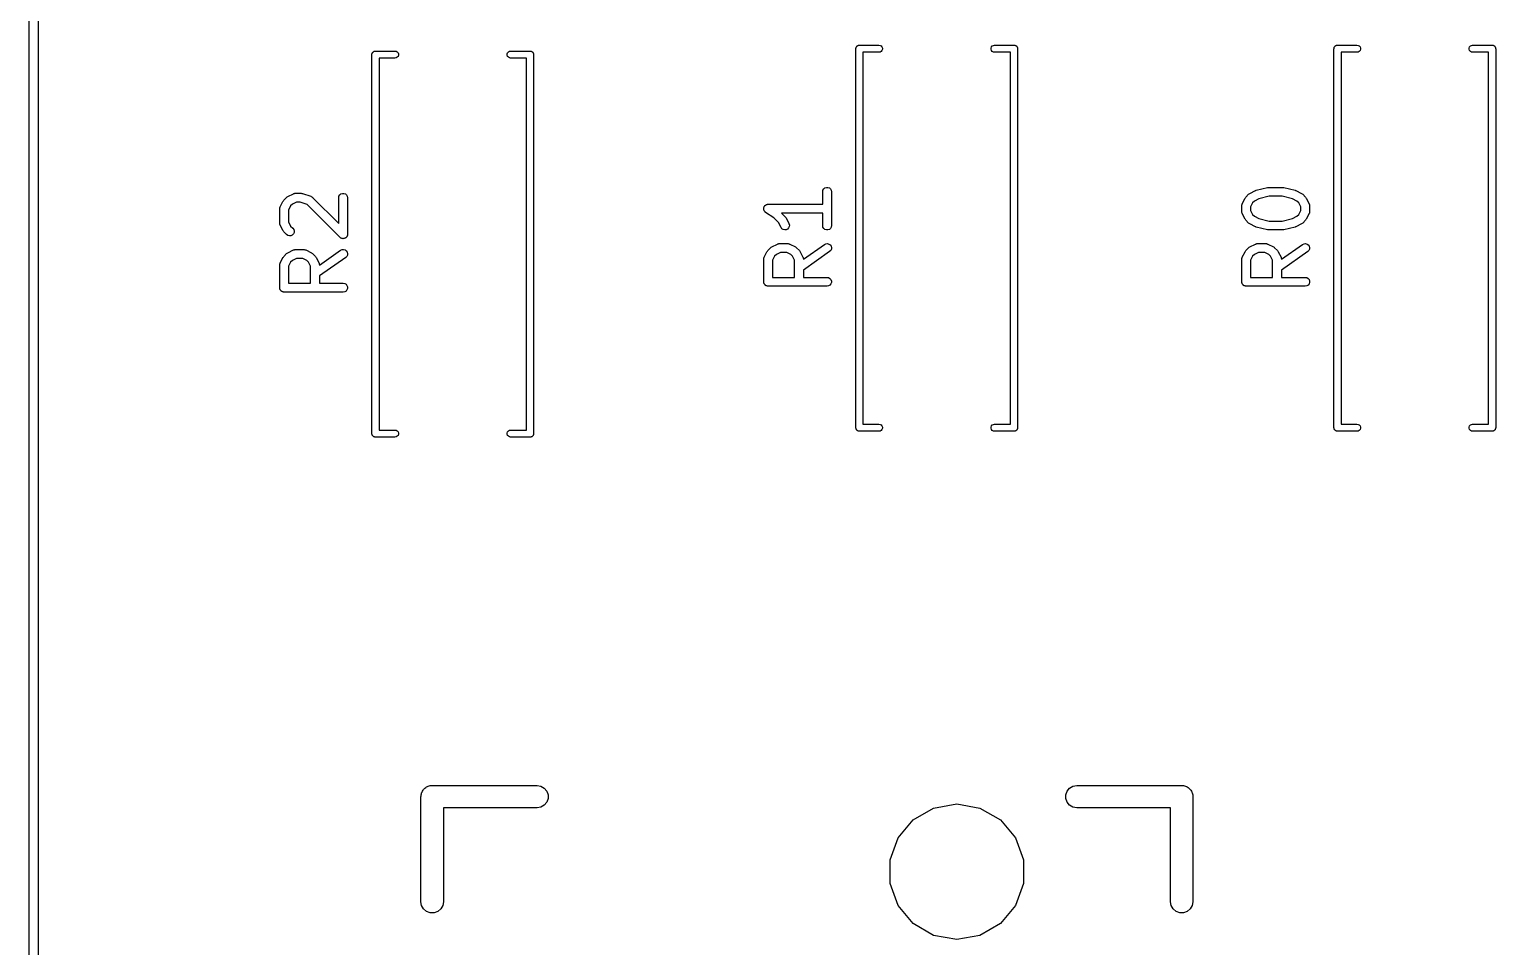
# Model space of a CAD drawing. Header units: millimetres. Extents: x 37 to 156, y -137 to -19.
# Drawn here: x 36.83 to 61.67, y -46.19 to -30.65 of the extents above; entities that cross this region are included whole.
import ezdxf

# ---------------------------------------------------------------- set-up
doc = ezdxf.new("R2010")
doc.units = ezdxf.units.MM
doc.layers.add('BLACK', color=7, linetype='Continuous')

# ---------------------------------------------------------------- blocks, each defined once
blk = doc.blocks.new('hhskb2-F.SilkS')
at = {"layer": 'BLACK'}
for p, q in [((42.6336, -31.0595), (42.6362, -31.0549)), ((42.6362, -31.0549), (42.638, -31.05)), ((42.638, -31.05), (42.6414, -31.046)), ((42.6414, -31.046), (42.644, -31.0414)), ((42.644, -31.0414), (42.6481, -31.0381)), ((42.6481, -31.0381), (42.6514, -31.034)), ((42.6514, -31.034), (42.656, -31.0314)), ((42.656, -31.0314), (42.66, -31.028)), ((42.66, -31.028), (42.6649, -31.0262)), ((42.6649, -31.0262), (42.6695, -31.0236)), ((42.6695, -31.0236), (42.6747, -31.0227)), ((42.6747, -31.0227), (42.6796, -31.0209)), ((42.6796, -31.0209), (42.6848, -31.0209)), ((42.6848, -31.0209), (42.69, -31.02)), ((42.69, -31.02), (43.02, -31.02)), ((43.02, -31.02), (43.0405, -31.0236)), ((43.0405, -31.0236), (43.0586, -31.034)), ((43.0586, -31.034), (43.072, -31.05)), ((43.072, -31.05), (43.0791, -31.0696)), ((44.9209, -31.0696), (44.928, -31.05)), ((44.928, -31.05), (44.9414, -31.034)), ((44.9414, -31.034), (44.9595, -31.0236)), ((44.9595, -31.0236), (44.98, -31.02)), ((44.98, -31.02), (45.31, -31.02)), ((45.31, -31.02), (45.3152, -31.0209)), ((45.3152, -31.0209), (45.3204, -31.0209)), ((45.3204, -31.0209), (45.3253, -31.0227)), ((45.3253, -31.0227), (45.3305, -31.0236)), ((45.3305, -31.0236), (45.3351, -31.0262)), ((45.3351, -31.0262), (45.34, -31.028)), ((45.34, -31.028), (45.344, -31.0314)), ((45.344, -31.0314), (45.3486, -31.034)), ((45.3486, -31.034), (45.3519, -31.0381)), ((45.3519, -31.0381), (45.356, -31.0414)), ((45.356, -31.0414), (45.3586, -31.046)), ((45.3586, -31.046), (45.362, -31.05)), ((45.362, -31.05), (45.3638, -31.0549)), ((45.3638, -31.0549), (45.3664, -31.0595)), ((50.83, -30.98), (50.8309, -30.9748)), ((50.83, -37.4), (50.83, -30.98)), ((50.8309, -30.9696), (50.8327, -30.9647)), ((50.8309, -30.9748), (50.8309, -30.9696)), ((50.8327, -30.9647), (50.8336, -30.9595)), ((50.8336, -30.9595), (50.8362, -30.9549)), ((50.8362, -30.9549), (50.838, -30.95)), ((50.838, -30.95), (50.8414, -30.946)), ((50.8414, -30.946), (50.844, -30.9414)), ((50.844, -30.9414), (50.8481, -30.9381)), ((50.8481, -30.9381), (50.8514, -30.934)), ((50.8514, -30.934), (50.856, -30.9314)), ((50.856, -30.9314), (50.86, -30.928)), ((50.86, -30.928), (50.8649, -30.9262)), ((50.8649, -30.9262), (50.8695, -30.9236)), ((50.8695, -30.9236), (50.8747, -30.9227)), ((50.8747, -30.9227), (50.8796, -30.9209)), ((50.8796, -30.9209), (50.8848, -30.9209)), ((50.8848, -30.9209), (50.89, -30.92)), ((50.89, -30.92), (51.22, -30.92)), ((51.22, -31.04), (50.95, -31.04)), ((50.95, -31.04), (50.95, -37.34)), ((51.22, -30.92), (51.2405, -30.9236)), ((51.2405, -31.0364), (51.22, -31.04)), ((51.2405, -30.9236), (51.2586, -30.934)), ((51.2586, -31.026), (51.2405, -31.0364)), ((51.2586, -30.934), (51.272, -30.95)), ((51.272, -31.01), (51.2586, -31.026)), ((51.272, -30.95), (51.2791, -30.9696)), ((51.2791, -30.9904), (51.272, -31.01)), ((51.2791, -30.9696), (51.2791, -30.9904)), ((53.1209, -30.9696), (53.128, -30.95)), ((53.1209, -30.9904), (53.1209, -30.9696)), ((53.128, -31.01), (53.1209, -30.9904)), ((53.128, -30.95), (53.1414, -30.934)), ((53.1414, -31.026), (53.128, -31.01)), ((53.1414, -30.934), (53.1595, -30.9236)), ((53.1595, -31.0364), (53.1414, -31.026)), ((53.1595, -30.9236), (53.18, -30.92)), ((53.18, -31.04), (53.1595, -31.0364)), ((53.18, -30.92), (53.51, -30.92)), ((53.45, -31.04), (53.18, -31.04)), ((53.45, -37.34), (53.45, -31.04)), ((53.51, -30.92), (53.5152, -30.9209)), ((53.5152, -30.9209), (53.5204, -30.9209)), ((53.5204, -30.9209), (53.5253, -30.9227)), ((53.5253, -30.9227), (53.5305, -30.9236)), ((53.5305, -30.9236), (53.5351, -30.9262)), ((53.5351, -30.9262), (53.54, -30.928)), ((53.54, -30.928), (53.544, -30.9314)), ((53.544, -30.9314), (53.5486, -30.934)), ((53.5486, -30.934), (53.5519, -30.9381)), ((53.5519, -30.9381), (53.556, -30.9414)), ((53.556, -30.9414), (53.5586, -30.946)), ((53.5586, -30.946), (53.562, -30.95)), ((53.562, -30.95), (53.5638, -30.9549)), ((53.5638, -30.9549), (53.5664, -30.9595)), ((53.5664, -30.9595), (53.5673, -30.9647)), ((53.5673, -30.9647), (53.5691, -30.9696)), ((53.5691, -30.9696), (53.5691, -30.9748)), ((53.5691, -30.9748), (53.57, -30.98)), ((53.57, -30.98), (53.57, -37.4)), ((58.93, -30.98), (58.9309, -30.9748)), ((58.93, -37.4), (58.93, -30.98)), ((58.9309, -30.9696), (58.9327, -30.9647)), ((58.9309, -30.9748), (58.9309, -30.9696)), ((58.9327, -30.9647), (58.9336, -30.9595)), ((58.9336, -30.9595), (58.9362, -30.9549)), ((58.9362, -30.9549), (58.938, -30.95)), ((58.938, -30.95), (58.9414, -30.946)), ((58.9414, -30.946), (58.944, -30.9414)), ((58.944, -30.9414), (58.9481, -30.9381)), ((58.9481, -30.9381), (58.9514, -30.934)), ((58.9514, -30.934), (58.956, -30.9314)), ((58.956, -30.9314), (58.96, -30.928)), ((58.96, -30.928), (58.9649, -30.9262)), ((58.9649, -30.9262), (58.9695, -30.9236)), ((58.9695, -30.9236), (58.9747, -30.9227)), ((58.9747, -30.9227), (58.9796, -30.9209)), ((58.9796, -30.9209), (58.9848, -30.9209)), ((58.9848, -30.9209), (58.99, -30.92)), ((58.99, -30.92), (59.32, -30.92)), ((59.32, -31.04), (59.05, -31.04)), ((59.05, -31.04), (59.05, -37.34)), ((59.32, -30.92), (59.3405, -30.9236)), ((59.3405, -31.0364), (59.32, -31.04)), ((59.3405, -30.9236), (59.3586, -30.934)), ((59.3586, -31.026), (59.3405, -31.0364)), ((59.3586, -30.934), (59.372, -30.95)), ((59.372, -31.01), (59.3586, -31.026)), ((59.372, -30.95), (59.3791, -30.9696)), ((59.3791, -30.9904), (59.372, -31.01)), ((59.3791, -30.9696), (59.3791, -30.9904)), ((61.2209, -30.9696), (61.228, -30.95)), ((61.2209, -30.9904), (61.2209, -30.9696)), ((61.228, -31.01), (61.2209, -30.9904)), ((61.228, -30.95), (61.2414, -30.934)), ((61.2414, -31.026), (61.228, -31.01)), ((61.2414, -30.934), (61.2595, -30.9236)), ((61.2595, -31.0364), (61.2414, -31.026)), ((61.2595, -30.9236), (61.28, -30.92)), ((61.28, -31.04), (61.2595, -31.0364)), ((61.28, -30.92), (61.61, -30.92)), ((61.55, -31.04), (61.28, -31.04)), ((61.55, -37.34), (61.55, -31.04)), ((61.61, -30.92), (61.6152, -30.9209)), ((61.6152, -30.9209), (61.6204, -30.9209)), ((61.6204, -30.9209), (61.6253, -30.9227)), ((61.6253, -30.9227), (61.6305, -30.9236)), ((61.6305, -30.9236), (61.6351, -30.9262)), ((61.6351, -30.9262), (61.64, -30.928)), ((61.64, -30.928), (61.644, -30.9314)), ((61.644, -30.9314), (61.6486, -30.934)), ((61.6486, -30.934), (61.6519, -30.9381)), ((61.6519, -30.9381), (61.656, -30.9414)), ((61.656, -30.9414), (61.6586, -30.946)), ((61.6586, -30.946), (61.662, -30.95)), ((61.662, -30.95), (61.6638, -30.9549)), ((61.6638, -30.9549), (61.6664, -30.9595)), ((61.6664, -30.9595), (61.6673, -30.9647)), ((61.6673, -30.9647), (61.6691, -30.9696)), ((61.6691, -30.9696), (61.6691, -30.9748)), ((61.6691, -30.9748), (61.67, -30.98)), ((61.67, -30.98), (61.67, -37.4)), ((42.63, -31.08), (42.6309, -31.0748)), ((42.63, -37.5), (42.63, -31.08)), ((42.6309, -31.0696), (42.6327, -31.0647)), ((42.6309, -31.0748), (42.6309, -31.0696)), ((42.6327, -31.0647), (42.6336, -31.0595)), ((43.02, -31.14), (42.75, -31.14)), ((42.75, -31.14), (42.75, -37.44)), ((43.0405, -31.1364), (43.02, -31.14)), ((43.0586, -31.126), (43.0405, -31.1364)), ((43.072, -31.11), (43.0586, -31.126)), ((43.0791, -31.0904), (43.072, -31.11)), ((43.0791, -31.0696), (43.0791, -31.0904)), ((44.9209, -31.0904), (44.9209, -31.0696)), ((44.928, -31.11), (44.9209, -31.0904)), ((44.9414, -31.126), (44.928, -31.11)), ((44.9595, -31.1364), (44.9414, -31.126)), ((44.98, -31.14), (44.9595, -31.1364)), ((45.25, -31.14), (44.98, -31.14)), ((45.25, -37.44), (45.25, -31.14)), ((45.3664, -31.0595), (45.3673, -31.0647)), ((45.3673, -31.0647), (45.3691, -31.0696)), ((45.3691, -31.0696), (45.3691, -31.0748)), ((45.3691, -31.0748), (45.37, -31.08)), ((45.37, -31.08), (45.37, -37.5)), ((41.137, -33.5465), (41.1846, -33.4989)), ((41.1846, -33.4989), (41.1944, -33.492)), ((41.1944, -33.492), (41.2041, -33.4848)), ((41.2041, -33.4848), (41.2993, -33.4372)), ((41.2993, -33.4372), (41.3035, -33.436)), ((41.3035, -33.436), (41.3072, -33.4338)), ((41.3072, -33.4338), (41.3159, -33.4323)), ((41.3159, -33.4323), (41.3243, -33.4298)), ((41.3243, -33.4298), (41.3286, -33.43)), ((41.3286, -33.43), (41.3329, -33.4293)), ((41.3329, -33.4293), (41.4281, -33.4293)), ((41.4281, -33.4293), (41.4399, -33.4314)), ((41.4399, -33.4314), (41.4518, -33.4331)), ((41.4518, -33.4331), (41.5947, -33.4808)), ((41.5947, -33.4808), (41.5985, -33.4828)), ((41.5985, -33.4828), (41.6026, -33.4839)), ((41.6026, -33.4839), (41.6098, -33.489)), ((41.6098, -33.489), (41.6176, -33.4932)), ((41.6176, -33.4932), (41.6204, -33.4964)), ((41.6204, -33.4964), (41.624, -33.4989)), ((41.624, -33.4989), (42.0674, -33.9423)), ((42.0674, -33.5043), (42.0719, -33.4786)), ((42.0674, -33.9423), (42.0674, -33.5043)), ((42.0719, -33.4786), (42.0849, -33.4561)), ((42.0849, -33.4561), (42.1049, -33.4393)), ((42.1049, -33.4393), (42.1294, -33.4304)), ((42.1294, -33.4304), (42.1554, -33.4304)), ((42.1554, -33.4304), (42.1799, -33.4393)), ((42.1799, -33.4393), (42.1998, -33.4561)), ((42.1998, -33.4561), (42.2129, -33.4786)), ((42.2129, -33.4786), (42.2174, -33.5043)), ((42.2174, -33.5043), (42.2174, -34.1233)), ((50.2674, -33.4043), (50.2719, -33.3786)), ((50.2674, -33.615), (50.2674, -33.4043)), ((50.2719, -33.3786), (50.2849, -33.3561)), ((50.2849, -33.3561), (50.3049, -33.3393)), ((50.3049, -33.3393), (50.3294, -33.3304)), ((50.3294, -33.3304), (50.3554, -33.3304)), ((50.3554, -33.3304), (50.3799, -33.3393)), ((50.3799, -33.3393), (50.3998, -33.3561)), ((50.3998, -33.3561), (50.4129, -33.3786)), ((50.4129, -33.3786), (50.4174, -33.4043)), ((50.4174, -33.4043), (50.4174, -33.9757)), ((57.3753, -33.6088), (57.4229, -33.5136)), ((57.4229, -33.5136), (57.4301, -33.5039)), ((57.4301, -33.5039), (57.437, -33.4941)), ((57.437, -33.4941), (57.4846, -33.4465)), ((57.4846, -33.4465), (57.4944, -33.4396)), ((57.4944, -33.4396), (57.5041, -33.4324)), ((57.5041, -33.4324), (57.5993, -33.3848)), ((57.659, -33.5227), (57.582, -33.5612)), ((57.5993, -33.3848), (57.6072, -33.3825)), ((57.6072, -33.3825), (57.6147, -33.3791)), ((57.6147, -33.3791), (57.8051, -33.3315)), ((57.8326, -33.4793), (57.659, -33.5227)), ((57.8051, -33.3315), (57.8143, -33.3309)), ((57.8143, -33.3309), (57.8233, -33.3293)), ((57.8233, -33.3293), (58.0614, -33.3293)), ((58.0522, -33.4793), (57.8326, -33.4793)), ((58.2257, -33.5227), (58.0522, -33.4793)), ((58.0614, -33.3293), (58.0705, -33.3309)), ((58.0705, -33.3309), (58.0796, -33.3315)), ((58.0796, -33.3315), (58.2701, -33.3791)), ((58.3027, -33.5612), (58.2257, -33.5227)), ((58.2701, -33.3791), (58.2776, -33.3825)), ((58.2776, -33.3825), (58.2854, -33.3848)), ((58.2854, -33.3848), (58.3807, -33.4324)), ((58.3807, -33.4324), (58.3903, -33.4396)), ((58.3903, -33.4396), (58.4002, -33.4465)), ((58.4002, -33.4465), (58.4478, -33.4941)), ((58.4478, -33.4941), (58.4547, -33.5039)), ((58.4547, -33.5039), (58.4618, -33.5136)), ((58.4618, -33.5136), (58.5095, -33.6088)), ((41.0674, -33.6948), (41.0681, -33.6905)), ((41.0674, -33.9329), (41.0674, -33.6948)), ((41.0679, -33.6862), (41.0704, -33.6778)), ((41.0681, -33.6905), (41.0679, -33.6862)), ((41.0704, -33.6778), (41.0719, -33.6691)), ((41.0719, -33.6691), (41.0741, -33.6654)), ((41.0741, -33.6654), (41.0753, -33.6612)), ((41.0753, -33.6612), (41.1229, -33.566)), ((41.1229, -33.566), (41.1301, -33.5563)), ((41.1301, -33.5563), (41.137, -33.5465)), ((41.2516, -33.6439), (41.2174, -33.7125)), ((41.2174, -33.7125), (41.2174, -33.9152)), ((41.282, -33.6135), (41.2516, -33.6439)), ((41.3506, -33.5793), (41.282, -33.6135)), ((41.4159, -33.5793), (41.3506, -33.5793)), ((41.5304, -33.6175), (41.4159, -33.5793)), ((42.0893, -34.1764), (41.5304, -33.6175)), ((49.2675, -33.6852), (49.2685, -33.6811)), ((49.2685, -33.6941), (49.2675, -33.6852)), ((49.2685, -33.677), (49.2716, -33.6686)), ((49.2685, -33.6811), (49.2685, -33.677)), ((49.2685, -33.703), (49.2685, -33.6941)), ((49.2699, -33.7069), (49.2685, -33.703)), ((49.2704, -33.7111), (49.2699, -33.7069)), ((49.2744, -33.7191), (49.2704, -33.7111)), ((49.2716, -33.6686), (49.2737, -33.6599)), ((49.2737, -33.6599), (49.276, -33.6564)), ((49.2774, -33.7275), (49.2744, -33.7191)), ((49.276, -33.6564), (49.2774, -33.6525)), ((49.2774, -33.6525), (49.2832, -33.6456)), ((49.2801, -33.7307), (49.2774, -33.7275)), ((49.2819, -33.7344), (49.2801, -33.7307)), ((49.2884, -33.7406), (49.2819, -33.7344)), ((49.2832, -33.6456), (49.2881, -33.6382)), ((49.2881, -33.6382), (49.2915, -33.6357)), ((49.2942, -33.7475), (49.2884, -33.7406)), ((49.2915, -33.6357), (49.2942, -33.6325)), ((49.2942, -33.6325), (49.3019, -33.6281)), ((49.2978, -33.7495), (49.2942, -33.7475)), ((49.3008, -33.7524), (49.2978, -33.7495)), ((49.4375, -33.8435), (49.3008, -33.7524)), ((49.3019, -33.6281), (49.3091, -33.6228)), ((49.3091, -33.6228), (49.3131, -33.6216)), ((49.3131, -33.6216), (49.3167, -33.6195)), ((49.3167, -33.6195), (49.3255, -33.618)), ((49.3255, -33.618), (49.3341, -33.6155)), ((49.3341, -33.6155), (49.3383, -33.6157)), ((49.3383, -33.6157), (49.3424, -33.615)), ((49.3424, -33.615), (50.2674, -33.615)), ((50.2674, -33.765), (49.5711, -33.765)), ((49.5711, -33.765), (49.6335, -33.8274)), ((50.2674, -33.9757), (50.2674, -33.765)), ((57.3674, -33.6424), (57.3681, -33.6381)), ((57.3674, -33.7376), (57.3674, -33.6424)), ((57.3681, -33.7419), (57.3674, -33.7376)), ((57.3679, -33.6338), (57.3704, -33.6254)), ((57.3681, -33.6381), (57.3679, -33.6338)), ((57.3679, -33.7462), (57.3681, -33.7419)), ((57.3704, -33.7546), (57.3679, -33.7462)), ((57.3704, -33.6254), (57.3719, -33.6167)), ((57.3719, -33.7633), (57.3704, -33.7546)), ((57.3719, -33.6167), (57.3741, -33.613)), ((57.3741, -33.767), (57.3719, -33.7633)), ((57.3741, -33.613), (57.3753, -33.6088)), ((57.3753, -33.7712), (57.3741, -33.767)), ((57.4229, -33.8664), (57.3753, -33.7712)), ((57.5516, -33.5916), (57.5174, -33.6601)), ((57.5174, -33.6601), (57.5174, -33.7199)), ((57.5174, -33.7199), (57.5516, -33.7884)), ((57.582, -33.5612), (57.5516, -33.5916)), ((57.5516, -33.7884), (57.582, -33.8188)), ((58.3331, -33.5916), (58.3027, -33.5612)), ((58.3027, -33.8188), (58.3331, -33.7884)), ((58.3674, -33.6601), (58.3331, -33.5916)), ((58.3331, -33.7884), (58.3674, -33.7199)), ((58.3674, -33.7199), (58.3674, -33.6601)), ((58.5095, -33.7712), (58.4618, -33.8664)), ((58.5095, -33.6088), (58.5107, -33.613)), ((58.5107, -33.767), (58.5095, -33.7712)), ((58.5107, -33.613), (58.5129, -33.6167)), ((58.5129, -33.7633), (58.5107, -33.767)), ((58.5129, -33.6167), (58.5144, -33.6254)), ((58.5144, -33.7546), (58.5129, -33.7633)), ((58.5144, -33.6254), (58.5169, -33.6338)), ((58.5169, -33.7462), (58.5144, -33.7546)), ((58.5169, -33.6338), (58.5166, -33.6381)), ((58.5166, -33.6381), (58.5174, -33.6424)), ((58.5174, -33.7376), (58.5166, -33.7419)), ((58.5166, -33.7419), (58.5169, -33.7462)), ((58.5174, -33.6424), (58.5174, -33.7376)), ((41.0681, -33.9371), (41.0674, -33.9329)), ((41.0679, -33.9414), (41.0681, -33.9371)), ((41.0704, -33.9499), (41.0679, -33.9414)), ((41.0719, -33.9585), (41.0704, -33.9499)), ((41.0741, -33.9623), (41.0719, -33.9585)), ((41.0753, -33.9664), (41.0741, -33.9623)), ((41.1229, -34.0616), (41.0753, -33.9664)), ((41.2174, -33.9152), (41.2516, -33.9837)), ((41.2516, -33.9837), (41.2907, -34.0227)), ((41.2907, -34.0227), (41.3056, -34.044)), ((49.5188, -33.9249), (49.4375, -33.8435)), ((49.561, -34.0093), (49.5188, -33.9249)), ((49.5765, -34.0302), (49.561, -34.0093)), ((49.5983, -34.0445), (49.5765, -34.0302)), ((49.6335, -33.8274), (49.6404, -33.8373)), ((49.6404, -33.8373), (49.6476, -33.8469)), ((49.6476, -33.8469), (49.6952, -33.9422)), ((49.6728, -34.036), (49.6495, -34.0476)), ((49.6907, -34.017), (49.6728, -34.036)), ((49.701, -33.9931), (49.6907, -34.017)), ((49.6952, -33.9422), (49.7026, -33.9671)), ((49.7026, -33.9671), (49.701, -33.9931)), ((50.2719, -34.0014), (50.2674, -33.9757)), ((50.2849, -34.0239), (50.2719, -34.0014)), ((50.3049, -34.0407), (50.2849, -34.0239)), ((50.3998, -34.0239), (50.3799, -34.0407)), ((50.4129, -34.0014), (50.3998, -34.0239)), ((50.4174, -33.9757), (50.4129, -34.0014)), ((57.4301, -33.8761), (57.4229, -33.8664)), ((57.437, -33.8859), (57.4301, -33.8761)), ((57.4846, -33.9335), (57.437, -33.8859)), ((57.4944, -33.9404), (57.4846, -33.9335)), ((57.5041, -33.9476), (57.4944, -33.9404)), ((57.5993, -33.9952), (57.5041, -33.9476)), ((57.582, -33.8188), (57.659, -33.8573)), ((57.6072, -33.9975), (57.5993, -33.9952)), ((57.6147, -34.0009), (57.6072, -33.9975)), ((57.8051, -34.0485), (57.6147, -34.0009)), ((57.659, -33.8573), (57.8326, -33.9007)), ((57.8326, -33.9007), (58.0522, -33.9007)), ((58.0522, -33.9007), (58.2257, -33.8573)), ((58.2701, -34.0009), (58.0796, -34.0485)), ((58.2257, -33.8573), (58.3027, -33.8188)), ((58.2776, -33.9975), (58.2701, -34.0009)), ((58.2854, -33.9952), (58.2776, -33.9975)), ((58.3807, -33.9476), (58.2854, -33.9952)), ((58.3903, -33.9404), (58.3807, -33.9476)), ((58.4002, -33.9335), (58.3903, -33.9404)), ((58.4478, -33.8859), (58.4002, -33.9335)), ((58.4547, -33.8761), (58.4478, -33.8859)), ((58.4618, -33.8664), (58.4547, -33.8761)), ((41.1301, -34.0713), (41.1229, -34.0616)), ((41.137, -34.0811), (41.1301, -34.0713)), ((41.1846, -34.1287), (41.137, -34.0811)), ((41.2059, -34.1437), (41.1846, -34.1287)), ((41.2311, -34.1504), (41.2059, -34.1437)), ((41.257, -34.1482), (41.2311, -34.1504)), ((41.2806, -34.1372), (41.257, -34.1482)), ((41.2991, -34.1187), (41.2806, -34.1372)), ((41.3101, -34.0951), (41.2991, -34.1187)), ((41.3056, -34.044), (41.3123, -34.0692)), ((41.3123, -34.0692), (41.3101, -34.0951)), ((42.0974, -34.182), (42.0893, -34.1764)), ((42.1049, -34.1883), (42.0974, -34.182)), ((42.108, -34.1894), (42.1049, -34.1883)), ((42.1107, -34.1913), (42.108, -34.1894)), ((42.1202, -34.1938), (42.1107, -34.1913)), ((42.1294, -34.1972), (42.1202, -34.1938)), ((42.1327, -34.1972), (42.1294, -34.1972)), ((42.1358, -34.198), (42.1327, -34.1972)), ((42.1456, -34.1972), (42.1358, -34.198)), ((42.1554, -34.1972), (42.1456, -34.1972)), ((42.1585, -34.1961), (42.1554, -34.1972)), ((42.1618, -34.1958), (42.1585, -34.1961)), ((42.1707, -34.1916), (42.1618, -34.1958)), ((42.1799, -34.1883), (42.1707, -34.1916)), ((42.1824, -34.1862), (42.1799, -34.1883)), ((42.1854, -34.1848), (42.1824, -34.1862)), ((42.1923, -34.1778), (42.1854, -34.1848)), ((42.1998, -34.1715), (42.1923, -34.1778)), ((42.2015, -34.1687), (42.1998, -34.1715)), ((42.2038, -34.1664), (42.2015, -34.1687)), ((42.208, -34.1575), (42.2038, -34.1664)), ((42.2129, -34.149), (42.208, -34.1575)), ((42.2134, -34.1457), (42.2129, -34.149)), ((42.2148, -34.1427), (42.2134, -34.1457)), ((42.2157, -34.133), (42.2148, -34.1427)), ((42.2174, -34.1233), (42.2157, -34.133)), ((49.5072, -34.2862), (49.5159, -34.2847)), ((49.5159, -34.2847), (49.5243, -34.2822)), ((49.5243, -34.2822), (49.5286, -34.2824)), ((49.5286, -34.2824), (49.5329, -34.2817)), ((49.5329, -34.2817), (49.6757, -34.2817)), ((49.6236, -34.0506), (49.5983, -34.0445)), ((49.6495, -34.0476), (49.6236, -34.0506)), ((49.6757, -34.2817), (49.68, -34.2824)), ((49.68, -34.2824), (49.6843, -34.2822)), ((49.6843, -34.2822), (49.6927, -34.2847)), ((49.6927, -34.2847), (49.7014, -34.2862)), ((50.2994, -34.2952), (50.323, -34.2842)), ((50.3294, -34.0496), (50.3049, -34.0407)), ((50.323, -34.2842), (50.3489, -34.282)), ((50.3554, -34.0496), (50.3294, -34.0496)), ((50.3489, -34.282), (50.3741, -34.2887)), ((50.3799, -34.0407), (50.3554, -34.0496)), ((57.6072, -34.2862), (57.6159, -34.2847)), ((57.6159, -34.2847), (57.6243, -34.2822)), ((57.6243, -34.2822), (57.6286, -34.2824)), ((57.6286, -34.2824), (57.6329, -34.2817)), ((57.6329, -34.2817), (57.7757, -34.2817)), ((57.7757, -34.2817), (57.78, -34.2824)), ((57.78, -34.2824), (57.7843, -34.2822)), ((57.7843, -34.2822), (57.7927, -34.2847)), ((57.7927, -34.2847), (57.8014, -34.2862)), ((57.8143, -34.0491), (57.8051, -34.0485)), ((57.8233, -34.0507), (57.8143, -34.0491)), ((58.0614, -34.0507), (57.8233, -34.0507)), ((58.0705, -34.0491), (58.0614, -34.0507)), ((58.0796, -34.0485), (58.0705, -34.0491)), ((58.3994, -34.2952), (58.423, -34.2842)), ((58.423, -34.2842), (58.4489, -34.282)), ((58.4489, -34.282), (58.4741, -34.2887)), ((41.0753, -34.6136), (41.1229, -34.5184)), ((41.1229, -34.5184), (41.1301, -34.5087)), ((41.1301, -34.5087), (41.137, -34.4989)), ((41.137, -34.4989), (41.1846, -34.4513)), ((41.1846, -34.4513), (41.1944, -34.4444)), ((41.1944, -34.4444), (41.2041, -34.4372)), ((41.2041, -34.4372), (41.2993, -34.3896)), ((41.3506, -34.5317), (41.282, -34.5659)), ((41.2993, -34.3896), (41.3035, -34.3884)), ((41.3035, -34.3884), (41.3072, -34.3862)), ((41.3072, -34.3862), (41.3159, -34.3847)), ((41.3159, -34.3847), (41.3243, -34.3822)), ((41.3243, -34.3822), (41.3286, -34.3824)), ((41.3286, -34.3824), (41.3329, -34.3817)), ((41.3329, -34.3817), (41.4757, -34.3817)), ((41.458, -34.5317), (41.3506, -34.5317)), ((41.5265, -34.5659), (41.458, -34.5317)), ((41.4757, -34.3817), (41.48, -34.3824)), ((41.48, -34.3824), (41.4843, -34.3822)), ((41.4843, -34.3822), (41.4927, -34.3847)), ((41.4927, -34.3847), (41.5014, -34.3862)), ((41.5014, -34.3862), (41.5051, -34.3884)), ((41.5051, -34.3884), (41.5093, -34.3896)), ((41.5093, -34.3896), (41.6045, -34.4372)), ((41.6045, -34.4372), (41.6142, -34.4444)), ((41.6142, -34.4444), (41.624, -34.4513)), ((41.624, -34.4513), (41.6716, -34.4989)), ((41.6716, -34.4989), (41.6785, -34.5087)), ((41.6785, -34.5087), (41.6857, -34.5184)), ((41.6857, -34.5184), (41.7333, -34.6136)), ((41.741, -34.6461), (42.0994, -34.3952)), ((42.1854, -34.5181), (41.7412, -34.829)), ((42.0994, -34.3952), (42.123, -34.3842)), ((42.123, -34.3842), (42.1489, -34.382)), ((42.1489, -34.382), (42.1741, -34.3887)), ((42.1741, -34.3887), (42.1954, -34.4036)), ((42.2038, -34.4997), (42.1854, -34.5181)), ((42.1954, -34.4036), (42.2104, -34.425)), ((42.2148, -34.4761), (42.2038, -34.4997)), ((42.2104, -34.425), (42.2171, -34.4501)), ((42.2171, -34.4501), (42.2148, -34.4761)), ((49.2679, -34.5386), (49.2704, -34.5301)), ((49.2704, -34.5301), (49.2719, -34.5215)), ((49.2719, -34.5215), (49.2741, -34.5177)), ((49.2741, -34.5177), (49.2753, -34.5136)), ((49.2753, -34.5136), (49.3229, -34.4184)), ((49.3229, -34.4184), (49.3301, -34.4087)), ((49.3301, -34.4087), (49.337, -34.3989)), ((49.337, -34.3989), (49.3846, -34.3513)), ((49.3846, -34.3513), (49.3944, -34.3444)), ((49.3944, -34.3444), (49.4041, -34.3372)), ((49.4041, -34.3372), (49.4993, -34.2896)), ((49.4516, -34.4963), (49.4174, -34.5648)), ((49.482, -34.4659), (49.4516, -34.4963)), ((49.5506, -34.4317), (49.482, -34.4659)), ((49.4993, -34.2896), (49.5035, -34.2884)), ((49.5035, -34.2884), (49.5072, -34.2862)), ((49.658, -34.4317), (49.5506, -34.4317)), ((49.7265, -34.4659), (49.658, -34.4317)), ((49.7014, -34.2862), (49.7051, -34.2884)), ((49.7051, -34.2884), (49.7093, -34.2896)), ((49.7093, -34.2896), (49.8045, -34.3372)), ((49.7569, -34.4963), (49.7265, -34.4659)), ((49.7912, -34.5648), (49.7569, -34.4963)), ((49.8045, -34.3372), (49.8142, -34.3444)), ((49.8142, -34.3444), (49.824, -34.3513)), ((49.824, -34.3513), (49.8716, -34.3989)), ((49.8716, -34.3989), (49.8785, -34.4087)), ((49.8785, -34.4087), (49.8857, -34.4184)), ((49.8857, -34.4184), (49.9333, -34.5136)), ((49.9333, -34.5136), (49.9345, -34.5177)), ((49.9345, -34.5177), (49.9367, -34.5215)), ((49.9367, -34.5215), (49.9382, -34.5301)), ((49.9382, -34.5301), (49.9407, -34.5386)), ((49.941, -34.5461), (50.2994, -34.2952)), ((50.3854, -34.4181), (49.9412, -34.729)), ((50.3741, -34.2887), (50.3954, -34.3036)), ((50.4038, -34.3997), (50.3854, -34.4181)), ((50.3954, -34.3036), (50.4104, -34.325)), ((50.4148, -34.3761), (50.4038, -34.3997)), ((50.4104, -34.325), (50.4171, -34.3501)), ((50.4171, -34.3501), (50.4148, -34.3761)), ((57.3679, -34.5386), (57.3704, -34.5301)), ((57.3704, -34.5301), (57.3719, -34.5215)), ((57.3719, -34.5215), (57.3741, -34.5177)), ((57.3741, -34.5177), (57.3753, -34.5136)), ((57.3753, -34.5136), (57.4229, -34.4184)), ((57.4229, -34.4184), (57.4301, -34.4087)), ((57.4301, -34.4087), (57.437, -34.3989)), ((57.437, -34.3989), (57.4846, -34.3513)), ((57.4846, -34.3513), (57.4944, -34.3444)), ((57.4944, -34.3444), (57.5041, -34.3372)), ((57.5041, -34.3372), (57.5993, -34.2896)), ((57.5516, -34.4963), (57.5174, -34.5648)), ((57.582, -34.4659), (57.5516, -34.4963)), ((57.6506, -34.4317), (57.582, -34.4659)), ((57.5993, -34.2896), (57.6035, -34.2884)), ((57.6035, -34.2884), (57.6072, -34.2862)), ((57.758, -34.4317), (57.6506, -34.4317)), ((57.8265, -34.4659), (57.758, -34.4317)), ((57.8014, -34.2862), (57.8051, -34.2884)), ((57.8051, -34.2884), (57.8093, -34.2896)), ((57.8093, -34.2896), (57.9045, -34.3372)), ((57.8569, -34.4963), (57.8265, -34.4659)), ((57.8912, -34.5648), (57.8569, -34.4963)), ((57.9045, -34.3372), (57.9142, -34.3444)), ((57.9142, -34.3444), (57.924, -34.3513)), ((57.924, -34.3513), (57.9716, -34.3989)), ((57.9716, -34.3989), (57.9785, -34.4087)), ((57.9785, -34.4087), (57.9857, -34.4184)), ((57.9857, -34.4184), (58.0333, -34.5136)), ((58.0333, -34.5136), (58.0345, -34.5177)), ((58.0345, -34.5177), (58.0367, -34.5215)), ((58.0367, -34.5215), (58.0382, -34.5301)), ((58.0382, -34.5301), (58.0407, -34.5386)), ((58.041, -34.5461), (58.3994, -34.2952)), ((58.4854, -34.4181), (58.0412, -34.729)), ((58.4741, -34.2887), (58.4954, -34.3036)), ((58.5038, -34.3997), (58.4854, -34.4181)), ((58.4954, -34.3036), (58.5104, -34.325)), ((58.5148, -34.3761), (58.5038, -34.3997)), ((58.5104, -34.325), (58.5171, -34.3501)), ((58.5171, -34.3501), (58.5148, -34.3761)), ((41.0674, -34.6471), (41.0681, -34.6429)), ((41.0674, -35.0281), (41.0674, -34.6471)), ((41.0679, -34.6386), (41.0704, -34.6301)), ((41.0681, -34.6429), (41.0679, -34.6386)), ((41.0704, -34.6301), (41.0719, -34.6215)), ((41.0719, -34.6215), (41.0741, -34.6177)), ((41.0741, -34.6177), (41.0753, -34.6136)), ((41.2516, -34.5963), (41.2174, -34.6648)), ((41.2174, -34.6648), (41.2174, -34.9531)), ((41.282, -34.5659), (41.2516, -34.5963)), ((41.5569, -34.5963), (41.5265, -34.5659)), ((41.5912, -34.6648), (41.5569, -34.5963)), ((41.5912, -34.9531), (41.5912, -34.6648)), ((41.7333, -34.6136), (41.7345, -34.6177)), ((41.7345, -34.6177), (41.7367, -34.6215)), ((41.7367, -34.6215), (41.7382, -34.6301)), ((41.7382, -34.6301), (41.7407, -34.6386)), ((41.7407, -34.6386), (41.7404, -34.6429)), ((41.7404, -34.6429), (41.741, -34.6461)), ((49.2674, -34.5471), (49.2681, -34.5429)), ((49.2674, -34.9281), (49.2674, -34.5471)), ((49.2681, -34.5429), (49.2679, -34.5386)), ((49.4174, -34.5648), (49.4174, -34.8531)), ((49.7912, -34.8531), (49.7912, -34.5648)), ((49.9407, -34.5386), (49.9404, -34.5429)), ((49.9404, -34.5429), (49.941, -34.5461)), ((49.9412, -34.729), (49.9412, -34.8531)), ((57.3674, -34.5471), (57.3681, -34.5429)), ((57.3674, -34.9281), (57.3674, -34.5471)), ((57.3681, -34.5429), (57.3679, -34.5386)), ((57.5174, -34.5648), (57.5174, -34.8531)), ((57.8912, -34.8531), (57.8912, -34.5648)), ((58.0407, -34.5386), (58.0404, -34.5429)), ((58.0404, -34.5429), (58.041, -34.5461)), ((58.0412, -34.729), (58.0412, -34.8531)), ((41.0685, -35.0346), (41.0674, -35.0281)), ((41.2174, -34.9531), (41.5912, -34.9531)), ((41.7412, -34.829), (41.7412, -34.9531)), ((41.7412, -34.9531), (42.1424, -34.9531)), ((42.1424, -34.9531), (42.168, -34.9576)), ((42.168, -34.9576), (42.1906, -34.9706)), ((42.1906, -34.9706), (42.2073, -34.9906)), ((42.2073, -34.9906), (42.2162, -35.0151)), ((42.2162, -35.0151), (42.2162, -35.0411)), ((49.2685, -34.9346), (49.2674, -34.9281)), ((49.2685, -34.9411), (49.2685, -34.9346)), ((49.2708, -34.9473), (49.2685, -34.9411)), ((49.2719, -34.9537), (49.2708, -34.9473)), ((49.2752, -34.9594), (49.2719, -34.9537)), ((49.2774, -34.9656), (49.2752, -34.9594)), ((49.2816, -34.9706), (49.2774, -34.9656)), ((49.2849, -34.9763), (49.2816, -34.9706)), ((49.29, -34.9805), (49.2849, -34.9763)), ((49.2942, -34.9855), (49.29, -34.9805)), ((49.2999, -34.9888), (49.2942, -34.9855)), ((49.3049, -34.993), (49.2999, -34.9888)), ((49.311, -34.9953), (49.3049, -34.993)), ((49.3167, -34.9986), (49.311, -34.9953)), ((49.3232, -34.9997), (49.3167, -34.9986)), ((49.3294, -35.002), (49.3232, -34.9997)), ((49.3359, -35.002), (49.3294, -35.002)), ((49.3424, -35.0031), (49.3359, -35.002)), ((50.3424, -35.0031), (49.3424, -35.0031)), ((49.4174, -34.8531), (49.7912, -34.8531)), ((49.9412, -34.8531), (50.3424, -34.8531)), ((50.3424, -34.8531), (50.368, -34.8576)), ((50.368, -34.9986), (50.3424, -35.0031)), ((50.368, -34.8576), (50.3906, -34.8706)), ((50.3906, -34.9855), (50.368, -34.9986)), ((50.3906, -34.8706), (50.4073, -34.8906)), ((50.4073, -34.9656), (50.3906, -34.9855)), ((50.4073, -34.8906), (50.4162, -34.9151)), ((50.4162, -34.9411), (50.4073, -34.9656)), ((50.4162, -34.9151), (50.4162, -34.9411)), ((57.3685, -34.9346), (57.3674, -34.9281)), ((57.3685, -34.9411), (57.3685, -34.9346)), ((57.3708, -34.9473), (57.3685, -34.9411)), ((57.3719, -34.9537), (57.3708, -34.9473)), ((57.3752, -34.9594), (57.3719, -34.9537)), ((57.3774, -34.9656), (57.3752, -34.9594)), ((57.3816, -34.9706), (57.3774, -34.9656)), ((57.3849, -34.9763), (57.3816, -34.9706)), ((57.39, -34.9805), (57.3849, -34.9763)), ((57.3942, -34.9855), (57.39, -34.9805)), ((57.3999, -34.9888), (57.3942, -34.9855)), ((57.4049, -34.993), (57.3999, -34.9888)), ((57.411, -34.9953), (57.4049, -34.993)), ((57.4167, -34.9986), (57.411, -34.9953)), ((57.4232, -34.9997), (57.4167, -34.9986)), ((57.4294, -35.002), (57.4232, -34.9997)), ((57.4359, -35.002), (57.4294, -35.002)), ((57.4424, -35.0031), (57.4359, -35.002)), ((58.4424, -35.0031), (57.4424, -35.0031)), ((57.5174, -34.8531), (57.8912, -34.8531)), ((58.0412, -34.8531), (58.4424, -34.8531)), ((58.4424, -34.8531), (58.468, -34.8576)), ((58.468, -34.9986), (58.4424, -35.0031)), ((58.468, -34.8576), (58.4906, -34.8706)), ((58.4906, -34.9855), (58.468, -34.9986)), ((58.4906, -34.8706), (58.5073, -34.8906)), ((58.5073, -34.9656), (58.4906, -34.9855)), ((58.5073, -34.8906), (58.5162, -34.9151)), ((58.5162, -34.9411), (58.5073, -34.9656)), ((58.5162, -34.9151), (58.5162, -34.9411)), ((41.0685, -35.0411), (41.0685, -35.0346)), ((41.0708, -35.0473), (41.0685, -35.0411)), ((41.0719, -35.0537), (41.0708, -35.0473)), ((41.0752, -35.0594), (41.0719, -35.0537)), ((41.0774, -35.0656), (41.0752, -35.0594)), ((41.0816, -35.0706), (41.0774, -35.0656)), ((41.0849, -35.0763), (41.0816, -35.0706)), ((41.09, -35.0805), (41.0849, -35.0763)), ((41.0942, -35.0855), (41.09, -35.0805)), ((41.0999, -35.0888), (41.0942, -35.0855)), ((41.1049, -35.093), (41.0999, -35.0888)), ((41.111, -35.0953), (41.1049, -35.093)), ((41.1167, -35.0986), (41.111, -35.0953)), ((41.1232, -35.0997), (41.1167, -35.0986)), ((41.1294, -35.102), (41.1232, -35.0997)), ((41.1359, -35.102), (41.1294, -35.102)), ((41.1424, -35.1031), (41.1359, -35.102)), ((42.1424, -35.1031), (41.1424, -35.1031)), ((42.168, -35.0986), (42.1424, -35.1031)), ((42.1906, -35.0855), (42.168, -35.0986)), ((42.2073, -35.0656), (42.1906, -35.0855)), ((42.2162, -35.0411), (42.2073, -35.0656)), ((42.6309, -37.5052), (42.63, -37.5)), ((42.6309, -37.5104), (42.6309, -37.5052)), ((42.6327, -37.5153), (42.6309, -37.5104)), ((42.6336, -37.5205), (42.6327, -37.5153)), ((42.75, -37.44), (43.02, -37.44)), ((43.02, -37.44), (43.0405, -37.4436)), ((43.0405, -37.4436), (43.0586, -37.454)), ((43.0586, -37.454), (43.072, -37.47)), ((43.072, -37.47), (43.0791, -37.4896)), ((43.0791, -37.5104), (43.072, -37.53)), ((43.0791, -37.4896), (43.0791, -37.5104)), ((44.9209, -37.4896), (44.928, -37.47)), ((44.9209, -37.5104), (44.9209, -37.4896)), ((44.928, -37.53), (44.9209, -37.5104)), ((44.928, -37.47), (44.9414, -37.454)), ((44.9414, -37.454), (44.9595, -37.4436)), ((44.9595, -37.4436), (44.98, -37.44)), ((44.98, -37.44), (45.25, -37.44)), ((45.3673, -37.5153), (45.3664, -37.5205)), ((45.3691, -37.5104), (45.3673, -37.5153)), ((45.37, -37.5), (45.3691, -37.5052)), ((45.3691, -37.5052), (45.3691, -37.5104)), ((50.8309, -37.4052), (50.83, -37.4)), ((50.8309, -37.4104), (50.8309, -37.4052)), ((50.8327, -37.4153), (50.8309, -37.4104)), ((50.8336, -37.4205), (50.8327, -37.4153)), ((50.8362, -37.4251), (50.8336, -37.4205)), ((50.838, -37.43), (50.8362, -37.4251)), ((50.8414, -37.434), (50.838, -37.43)), ((50.844, -37.4386), (50.8414, -37.434)), ((50.8481, -37.4419), (50.844, -37.4386)), ((50.8514, -37.446), (50.8481, -37.4419)), ((50.856, -37.4486), (50.8514, -37.446)), ((50.86, -37.452), (50.856, -37.4486)), ((50.8649, -37.4538), (50.86, -37.452)), ((50.8695, -37.4564), (50.8649, -37.4538)), ((50.8747, -37.4573), (50.8695, -37.4564)), ((50.8796, -37.4591), (50.8747, -37.4573)), ((50.8848, -37.4591), (50.8796, -37.4591)), ((50.89, -37.46), (50.8848, -37.4591)), ((51.22, -37.46), (50.89, -37.46)), ((50.95, -37.34), (51.22, -37.34)), ((51.22, -37.34), (51.2405, -37.3436)), ((51.2405, -37.4564), (51.22, -37.46)), ((51.2405, -37.3436), (51.2586, -37.354)), ((51.2586, -37.446), (51.2405, -37.4564)), ((51.2586, -37.354), (51.272, -37.37)), ((51.272, -37.43), (51.2586, -37.446)), ((51.272, -37.37), (51.2791, -37.3896)), ((51.2791, -37.4104), (51.272, -37.43)), ((51.2791, -37.3896), (51.2791, -37.4104)), ((53.1209, -37.3896), (53.128, -37.37)), ((53.1209, -37.4104), (53.1209, -37.3896)), ((53.128, -37.43), (53.1209, -37.4104)), ((53.128, -37.37), (53.1414, -37.354)), ((53.1414, -37.446), (53.128, -37.43)), ((53.1414, -37.354), (53.1595, -37.3436)), ((53.1595, -37.4564), (53.1414, -37.446)), ((53.1595, -37.3436), (53.18, -37.34)), ((53.18, -37.46), (53.1595, -37.4564)), ((53.18, -37.34), (53.45, -37.34)), ((53.51, -37.46), (53.18, -37.46)), ((53.5152, -37.4591), (53.51, -37.46)), ((53.5204, -37.4591), (53.5152, -37.4591)), ((53.5253, -37.4573), (53.5204, -37.4591)), ((53.5305, -37.4564), (53.5253, -37.4573)), ((53.5351, -37.4538), (53.5305, -37.4564)), ((53.54, -37.452), (53.5351, -37.4538)), ((53.544, -37.4486), (53.54, -37.452)), ((53.5486, -37.446), (53.544, -37.4486)), ((53.5519, -37.4419), (53.5486, -37.446)), ((53.556, -37.4386), (53.5519, -37.4419)), ((53.5586, -37.434), (53.556, -37.4386)), ((53.562, -37.43), (53.5586, -37.434)), ((53.5638, -37.4251), (53.562, -37.43)), ((53.5664, -37.4205), (53.5638, -37.4251)), ((53.5673, -37.4153), (53.5664, -37.4205)), ((53.5691, -37.4104), (53.5673, -37.4153)), ((53.57, -37.4), (53.5691, -37.4052)), ((53.5691, -37.4052), (53.5691, -37.4104)), ((58.9309, -37.4052), (58.93, -37.4)), ((58.9309, -37.4104), (58.9309, -37.4052)), ((58.9327, -37.4153), (58.9309, -37.4104)), ((58.9336, -37.4205), (58.9327, -37.4153)), ((58.9362, -37.4251), (58.9336, -37.4205)), ((58.938, -37.43), (58.9362, -37.4251)), ((58.9414, -37.434), (58.938, -37.43)), ((58.944, -37.4386), (58.9414, -37.434)), ((58.9481, -37.4419), (58.944, -37.4386)), ((58.9514, -37.446), (58.9481, -37.4419)), ((58.956, -37.4486), (58.9514, -37.446)), ((58.96, -37.452), (58.956, -37.4486)), ((58.9649, -37.4538), (58.96, -37.452)), ((58.9695, -37.4564), (58.9649, -37.4538)), ((58.9747, -37.4573), (58.9695, -37.4564)), ((58.9796, -37.4591), (58.9747, -37.4573)), ((58.9848, -37.4591), (58.9796, -37.4591)), ((58.99, -37.46), (58.9848, -37.4591)), ((59.32, -37.46), (58.99, -37.46)), ((59.05, -37.34), (59.32, -37.34)), ((59.32, -37.34), (59.3405, -37.3436)), ((59.3405, -37.4564), (59.32, -37.46)), ((59.3405, -37.3436), (59.3586, -37.354)), ((59.3586, -37.446), (59.3405, -37.4564)), ((59.3586, -37.354), (59.372, -37.37)), ((59.372, -37.43), (59.3586, -37.446)), ((59.372, -37.37), (59.3791, -37.3896)), ((59.3791, -37.4104), (59.372, -37.43)), ((59.3791, -37.3896), (59.3791, -37.4104)), ((61.2209, -37.3896), (61.228, -37.37)), ((61.2209, -37.4104), (61.2209, -37.3896)), ((61.228, -37.43), (61.2209, -37.4104)), ((61.228, -37.37), (61.2414, -37.354)), ((61.2414, -37.446), (61.228, -37.43)), ((61.2414, -37.354), (61.2595, -37.3436)), ((61.2595, -37.4564), (61.2414, -37.446)), ((61.2595, -37.3436), (61.28, -37.34)), ((61.28, -37.46), (61.2595, -37.4564)), ((61.28, -37.34), (61.55, -37.34)), ((61.61, -37.46), (61.28, -37.46)), ((61.6152, -37.4591), (61.61, -37.46)), ((61.6204, -37.4591), (61.6152, -37.4591)), ((61.6253, -37.4573), (61.6204, -37.4591)), ((61.6305, -37.4564), (61.6253, -37.4573)), ((61.6351, -37.4538), (61.6305, -37.4564)), ((61.64, -37.452), (61.6351, -37.4538)), ((61.644, -37.4486), (61.64, -37.452)), ((61.6486, -37.446), (61.644, -37.4486)), ((61.6519, -37.4419), (61.6486, -37.446)), ((61.656, -37.4386), (61.6519, -37.4419)), ((61.6586, -37.434), (61.656, -37.4386)), ((61.662, -37.43), (61.6586, -37.434)), ((61.6638, -37.4251), (61.662, -37.43)), ((61.6664, -37.4205), (61.6638, -37.4251)), ((61.6673, -37.4153), (61.6664, -37.4205)), ((61.6691, -37.4104), (61.6673, -37.4153)), ((61.67, -37.4), (61.6691, -37.4052)), ((61.6691, -37.4052), (61.6691, -37.4104)), ((42.6362, -37.5251), (42.6336, -37.5205)), ((42.638, -37.53), (42.6362, -37.5251)), ((42.6414, -37.534), (42.638, -37.53)), ((42.644, -37.5386), (42.6414, -37.534)), ((42.6481, -37.5419), (42.644, -37.5386)), ((42.6514, -37.546), (42.6481, -37.5419)), ((42.656, -37.5486), (42.6514, -37.546)), ((42.66, -37.552), (42.656, -37.5486)), ((42.6649, -37.5538), (42.66, -37.552)), ((42.6695, -37.5564), (42.6649, -37.5538)), ((42.6747, -37.5573), (42.6695, -37.5564)), ((42.6796, -37.5591), (42.6747, -37.5573)), ((42.6848, -37.5591), (42.6796, -37.5591)), ((42.69, -37.56), (42.6848, -37.5591)), ((43.02, -37.56), (42.69, -37.56)), ((43.0405, -37.5564), (43.02, -37.56)), ((43.0586, -37.546), (43.0405, -37.5564)), ((43.072, -37.53), (43.0586, -37.546)), ((44.9414, -37.546), (44.928, -37.53)), ((44.9595, -37.5564), (44.9414, -37.546)), ((44.98, -37.56), (44.9595, -37.5564)), ((45.31, -37.56), (44.98, -37.56)), ((45.3152, -37.5591), (45.31, -37.56)), ((45.3204, -37.5591), (45.3152, -37.5591)), ((45.3253, -37.5573), (45.3204, -37.5591)), ((45.3305, -37.5564), (45.3253, -37.5573)), ((45.3351, -37.5538), (45.3305, -37.5564)), ((45.34, -37.552), (45.3351, -37.5538)), ((45.344, -37.5486), (45.34, -37.552)), ((45.3486, -37.546), (45.344, -37.5486)), ((45.3519, -37.5419), (45.3486, -37.546)), ((45.356, -37.5386), (45.3519, -37.5419)), ((45.3586, -37.534), (45.356, -37.5386)), ((45.362, -37.53), (45.3586, -37.534)), ((45.3638, -37.5251), (45.362, -37.53)), ((45.3664, -37.5205), (45.3638, -37.5251)), ((43.5704, -43.4793), (43.5848, -43.471)), ((43.5848, -43.471), (43.6013, -43.4681)), ((43.6013, -43.4681), (43.6169, -43.4624)), ((43.6169, -43.4624), (43.6336, -43.4624)), ((43.6336, -43.4624), (43.65, -43.4595)), ((43.65, -43.4595), (45.428, -43.4595)), ((45.428, -43.4595), (45.4932, -43.471)), ((45.4932, -43.471), (45.5505, -43.5041)), ((54.4495, -43.5041), (54.5068, -43.471)), ((54.5068, -43.471), (54.572, -43.4595)), ((54.572, -43.4595), (56.35, -43.4595)), ((56.35, -43.4595), (56.3664, -43.4624)), ((56.3664, -43.4624), (56.3831, -43.4624)), ((56.3831, -43.4624), (56.3987, -43.4681)), ((56.3987, -43.4681), (56.4152, -43.471)), ((56.4152, -43.471), (56.4296, -43.4793)), ((43.4595, -43.65), (43.4624, -43.6336)), ((43.4595, -45.428), (43.4595, -43.65)), ((43.4624, -43.6169), (43.4681, -43.6013)), ((43.4624, -43.6336), (43.4624, -43.6169)), ((43.4681, -43.6013), (43.471, -43.5848)), ((43.471, -43.5848), (43.4793, -43.5704)), ((43.4793, -43.5704), (43.485, -43.5547)), ((43.485, -43.5547), (43.4957, -43.542)), ((43.4957, -43.542), (43.5041, -43.5275)), ((43.5041, -43.5275), (43.5168, -43.5168)), ((43.5168, -43.5168), (43.5275, -43.5041)), ((43.5275, -43.5041), (43.542, -43.4957)), ((43.542, -43.4957), (43.5547, -43.485)), ((43.5547, -43.485), (43.5704, -43.4793)), ((45.5505, -43.5041), (45.593, -43.5547)), ((45.593, -43.5547), (45.6156, -43.6169)), ((45.6156, -43.6831), (45.593, -43.7452)), ((45.6156, -43.6169), (45.6156, -43.6831)), ((54.3844, -43.6169), (54.407, -43.5547)), ((54.3844, -43.6831), (54.3844, -43.6169)), ((54.407, -43.7452), (54.3844, -43.6831)), ((54.407, -43.5547), (54.4495, -43.5041)), ((56.4296, -43.4793), (56.4452, -43.485)), ((56.4452, -43.485), (56.458, -43.4957)), ((56.458, -43.4957), (56.4725, -43.5041)), ((56.4725, -43.5041), (56.4832, -43.5168)), ((56.4832, -43.5168), (56.4959, -43.5275)), ((56.4959, -43.5275), (56.5043, -43.542)), ((56.5043, -43.542), (56.515, -43.5547)), ((56.515, -43.5547), (56.5207, -43.5704)), ((56.5207, -43.5704), (56.529, -43.5848)), ((56.529, -43.5848), (56.5319, -43.6013)), ((56.5319, -43.6013), (56.5376, -43.6169)), ((56.5376, -43.6169), (56.5376, -43.6336)), ((56.5376, -43.6336), (56.5405, -43.65)), ((56.5405, -43.65), (56.5405, -45.428)), ((45.428, -43.8405), (43.8405, -43.8405)), ((43.8405, -43.8405), (43.8405, -45.428)), ((45.4932, -43.829), (45.428, -43.8405)), ((45.5505, -43.7959), (45.4932, -43.829)), ((45.593, -43.7452), (45.5505, -43.7959)), ((51.8025, -44.0411), (52.1476, -43.8418)), ((52.1476, -43.8418), (52.54, -43.7726)), ((52.54, -43.7726), (52.9324, -43.8418)), ((52.9324, -43.8418), (53.2775, -44.0411)), ((54.4495, -43.7959), (54.407, -43.7452)), ((54.5068, -43.829), (54.4495, -43.7959)), ((54.572, -43.8405), (54.5068, -43.829)), ((56.1595, -43.8405), (54.572, -43.8405)), ((56.1595, -45.428), (56.1595, -43.8405)), ((51.5464, -44.3463), (51.8025, -44.0411)), ((53.2775, -44.0411), (53.5336, -44.3463)), ((51.4101, -44.7208), (51.5464, -44.3463)), ((53.5336, -44.3463), (53.6699, -44.7208)), ((51.4101, -45.1192), (51.4101, -44.7208)), ((53.6699, -44.7208), (53.6699, -45.1192)), ((51.5464, -45.4937), (51.4101, -45.1192)), ((53.6699, -45.1192), (53.5336, -45.4937)), ((43.471, -45.4932), (43.4595, -45.428)), ((43.8405, -45.428), (43.829, -45.4932)), ((56.171, -45.4932), (56.1595, -45.428)), ((56.5405, -45.428), (56.529, -45.4932)), ((43.5041, -45.5505), (43.471, -45.4932)), ((43.5547, -45.593), (43.5041, -45.5505)), ((43.6169, -45.6156), (43.5547, -45.593)), ((43.6831, -45.6156), (43.6169, -45.6156)), ((43.7452, -45.593), (43.6831, -45.6156)), ((43.7959, -45.5505), (43.7452, -45.593)), ((43.829, -45.4932), (43.7959, -45.5505)), ((51.8025, -45.7989), (51.5464, -45.4937)), ((53.5336, -45.4937), (53.2775, -45.7989)), ((56.2041, -45.5505), (56.171, -45.4932)), ((56.2547, -45.593), (56.2041, -45.5505)), ((56.3169, -45.6156), (56.2547, -45.593)), ((56.3831, -45.6156), (56.3169, -45.6156)), ((56.4452, -45.593), (56.3831, -45.6156)), ((56.4959, -45.5505), (56.4452, -45.593)), ((56.529, -45.4932), (56.4959, -45.5505)), ((52.1476, -45.9982), (51.8025, -45.7989)), ((53.2775, -45.7989), (52.9324, -45.9982)), ((52.54, -46.0674), (52.1476, -45.9982)), ((52.9324, -45.9982), (52.54, -46.0674))]:
    blk.add_line(p, q, dxfattribs=at)
blk = doc.blocks.new('hhskb2-Edge.Cuts')
at = {"layer": 'BLACK'}
for p, q in [((36.825, -136.7), (36.825, -21.2)), ((36.975, -21.2), (36.975, -136.625))]:
    blk.add_line(p, q, dxfattribs=at)

msp = doc.modelspace()

# ---------------------------------------------------------------- block references
for name in ['hhskb2-Edge.Cuts', 'hhskb2-F.SilkS']:
    msp.add_blockref(name, (0, 0))

doc.saveas('drawing.dxf')
